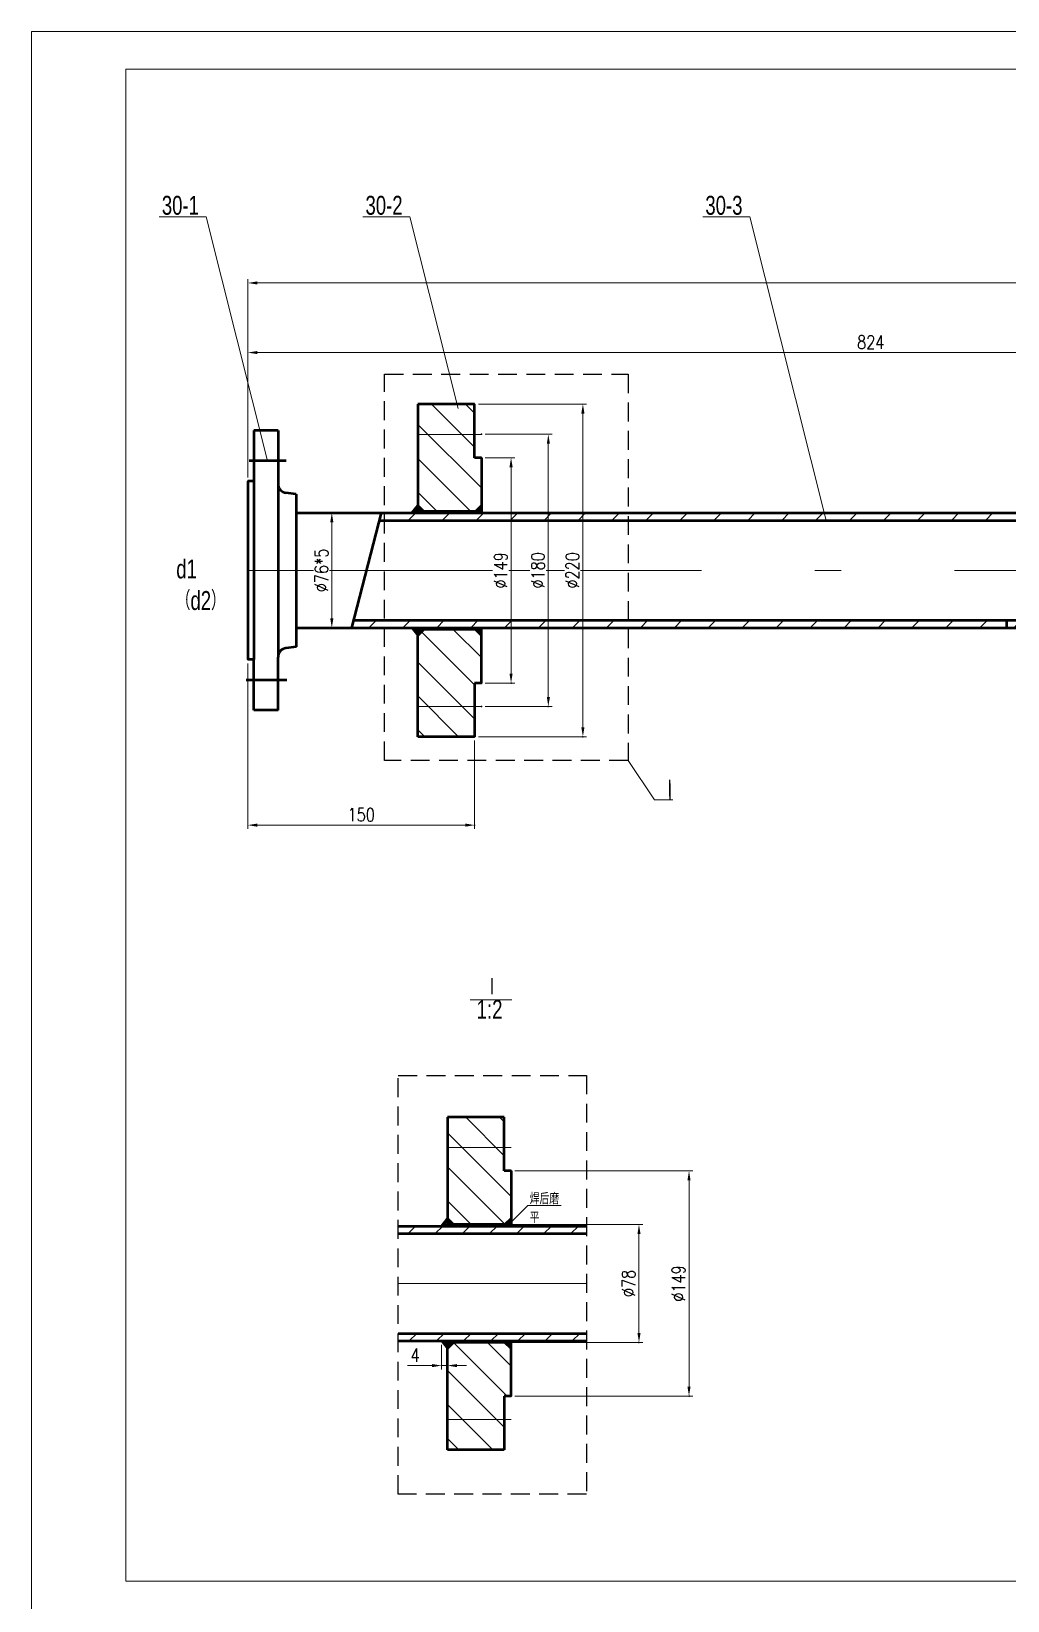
# Model space of a CAD drawing. Header units: millimetres. Extents: x -1460 to 4480, y -25 to 4175.
# Drawn here: x 1510 to 2801, y 2099 to 4175 of the extents above; entities that cross this region are included whole.
import ezdxf

# ---------------------------------------------------------------- set-up
doc = ezdxf.new("R2010")
doc.units = ezdxf.units.MM
doc.header["$LTSCALE"] = 10
doc.linetypes.add('ACAD_ISO10W100', pattern=[18.7, 12, -3, 0.7, -3])
doc.linetypes.add('DASHED', pattern=[0.75, 0.5, -0.25])
doc.layers.add('4虚线层', color=6, linetype='DASHED')
for name, color, linetype, lineweight in [('中心线', 1, 'ACAD_ISO10W100', 18), ('剖面线', 5, 'Continuous', 15), ('标注层', 7, 'Continuous', 18), ('粗实线', 2, 'Continuous', 50), ('细实线', 7, 'Continuous', 18)]:
    doc.layers.add(name, color=color, linetype=linetype, lineweight=lineweight)
doc.styles.add('HGCAD', font='HGCAD.SHX', dxfattribs={"width": 0.75, "bigfont": 'HZTXT.SHX'})
doc.styles.add('PC_TEXTSTYLE', font='isocp.shx', dxfattribs={"width": 0.8, "bigfont": 'hzfs.shx'})
doc.styles.add('TH_GBDIM', font='romans.shx', dxfattribs={"width": 0.8, "bigfont": 'gbcbig.shx'})
doc.dimstyles.new('HGCAD$0', dxfattribs={"dimtxt": 3.5, "dimasz": 2.5, "dimexe": 1, "dimexo": 1, "dimgap": 1, "dimtad": 1, "dimdec": 1, "dimdsep": 46, "dimtxsty": 'HGCAD', "dimcen": 0, "dimclrd": 130, "dimclre": 130, "dimclrt": 3, "dimadec": 1, "dimazin": 0, "dimtfac": 0.714286, "dimtmove": 0, "dimatfit": 1, "dimfxl": 0, "dimtzin": 0, "dimlwd": -1, "dimlwe": -1, "dimarcsym": 0})
pattern_1 = [(135, (-1648.35, -173.887), (-22.45064, -22.45064), [])]

# ---------------------------------------------------------------- blocks, each defined once
blk = doc.blocks.new('HGCAD#HGTFTK~A2H~HGCAD图框')
at = {"layer": '细实线', "color": 7}
blk.add_lwpolyline([(10, -10), (-584, -10), (-584, 410), (10, 410)], close=True, dxfattribs=at)
at = {"layer": '细实线', "color": 2}
blk.add_lwpolyline([(0, 0), (-559, 0), (-559, 400), (0, 400)], close=True, dxfattribs=at)
blk = doc.blocks.new('*D35')
at = {"color": 0, "ltscale": 5}
for p in [(1796.3, 3344), (2096.3, 3242), (2096.3, 3125)]:
    blk.add_point(p, dxfattribs=at)
at = {"layer": '标注层', "color": 130, "ltscale": 5}
for p, q in [((1796.3, 3339), (1796.3, 3120)), ((2096.3, 3237), (2096.3, 3120)), ((1808.8, 3125), (2083.8, 3125))]:
    blk.add_line(p, q, dxfattribs=at)
for points in [[(1808.8, 3127.1), (1808.8, 3122.9), (1796.3, 3125)], [(2083.8, 3127.1), (2083.8, 3122.9), (2096.3, 3125)]]:
    blk.add_solid(points, dxfattribs=at)
at = {"layer": '标注层', "color": 3, "ltscale": 5, "insert": (1946.3, 3138.8), "char_height": 17.5, "attachment_point": 5, "style": 'TH_GBDIM', "bg_fill": 3, "box_fill_scale": 1.1, "bg_fill_color": 256, "bg_fill_true_color": 13158600, "bg_fill_transparency": 1197}
blk.add_mtext('150', dxfattribs=at)
blk = doc.blocks.new('*D36')
at = {"color": 0, "ltscale": 5}
for p in [(2105.3, 3611), (2105.3, 3313), (2144.5, 3313)]:
    blk.add_point(p, dxfattribs=at)
at = {"layer": '标注层', "color": 130, "ltscale": 5}
for p, q in [((2110.3, 3611), (2149.5, 3611)), ((2144.5, 3598.5), (2144.5, 3325.5)), ((2110.3, 3313), (2149.5, 3313))]:
    blk.add_line(p, q, dxfattribs=at)
for points in [[(2142.4, 3598.5), (2146.6, 3598.5), (2144.5, 3611)], [(2142.4, 3325.5), (2146.6, 3325.5), (2144.5, 3313)]]:
    blk.add_solid(points, dxfattribs=at)
at = {"layer": '标注层', "color": 3, "ltscale": 5, "insert": (2130.8, 3462), "char_height": 17.5, "attachment_point": 5, "rotation": 90, "style": 'TH_GBDIM', "bg_fill": 3, "box_fill_scale": 1.1, "bg_fill_color": 256, "bg_fill_true_color": 13158600, "bg_fill_transparency": 1107}
blk.add_mtext('%%c149', dxfattribs=at)
blk = doc.blocks.new('*D37')
at = {"color": 0, "ltscale": 5}
for p in [(2105.3, 3642), (2105.3, 3282), (2193.8, 3282)]:
    blk.add_point(p, dxfattribs=at)
at = {"layer": '标注层', "color": 130, "ltscale": 5}
for p, q in [((2110.3, 3642), (2198.8, 3642)), ((2193.8, 3629.5), (2193.8, 3294.5)), ((2110.3, 3282), (2198.8, 3282))]:
    blk.add_line(p, q, dxfattribs=at)
for points in [[(2191.8, 3629.5), (2195.9, 3629.5), (2193.8, 3642)], [(2191.8, 3294.5), (2195.9, 3294.5), (2193.8, 3282)]]:
    blk.add_solid(points, dxfattribs=at)
at = {"layer": '标注层', "color": 3, "ltscale": 5, "insert": (2180.1, 3462), "char_height": 17.5, "attachment_point": 5, "rotation": 90, "style": 'TH_GBDIM', "bg_fill": 3, "box_fill_scale": 1.1, "bg_fill_color": 256, "bg_fill_true_color": 13158600, "bg_fill_transparency": 1252}
blk.add_mtext('%%c180', dxfattribs=at)
blk = doc.blocks.new('*D38')
at = {"color": 0, "ltscale": 5}
for p in [(2096.3, 3682), (2096.3, 3242), (2239.5, 3242)]:
    blk.add_point(p, dxfattribs=at)
at = {"layer": '标注层', "color": 130, "ltscale": 5}
for p, q in [((2101.3, 3682), (2244.5, 3682)), ((2239.5, 3669.5), (2239.5, 3254.5)), ((2101.3, 3242), (2244.5, 3242))]:
    blk.add_line(p, q, dxfattribs=at)
for points in [[(2237.4, 3669.5), (2241.6, 3669.5), (2239.5, 3682)], [(2237.4, 3254.5), (2241.6, 3254.5), (2239.5, 3242)]]:
    blk.add_solid(points, dxfattribs=at)
at = {"layer": '标注层', "color": 3, "ltscale": 5, "insert": (2225.7, 3462), "char_height": 17.5, "attachment_point": 5, "rotation": 90, "style": 'TH_GBDIM', "bg_fill": 3, "box_fill_scale": 1.1, "bg_fill_color": 256, "bg_fill_true_color": 13158600, "bg_fill_transparency": 1107}
blk.add_mtext('%%c220', dxfattribs=at)
blk = doc.blocks.new('*D42')
at = {"color": 0, "ltscale": 5}
for p in [(1895.9, 3538), (1895.9, 3386), (1907.4, 3386)]:
    blk.add_point(p, dxfattribs=at)
at = {"layer": '标注层', "color": 130, "ltscale": 5}
for p, q in [((1900.9, 3538), (1912.4, 3538)), ((1907.4, 3525.5), (1907.4, 3398.5)), ((1900.9, 3386), (1912.4, 3386))]:
    blk.add_line(p, q, dxfattribs=at)
for points in [[(1905.3, 3525.5), (1909.5, 3525.5), (1907.4, 3538)], [(1905.3, 3398.5), (1909.5, 3398.5), (1907.4, 3386)]]:
    blk.add_solid(points, dxfattribs=at)
at = {"layer": '标注层', "color": 3, "ltscale": 5, "insert": (1893.7, 3462), "char_height": 17.5, "attachment_point": 5, "rotation": 90, "style": 'TH_GBDIM', "bg_fill": 3, "box_fill_scale": 1.1, "bg_fill_color": 256, "bg_fill_true_color": 13158600, "bg_fill_transparency": 1767}
blk.add_mtext('%%c76*5', dxfattribs=at)
blk = doc.blocks.new('*D47')
at = {"color": 0, "ltscale": 5}
for p in [(4254.3, 3842.2), (1796.3, 3580), (4254.3, 3538)]:
    blk.add_point(p, dxfattribs=at)
at = {"layer": '标注层', "color": 130, "ltscale": 5}
for p, q in [((1796.3, 3585), (1796.3, 3847.2)), ((1808.8, 3842.2), (4241.8, 3842.2)), ((4254.3, 3543), (4254.3, 3847.2))]:
    blk.add_line(p, q, dxfattribs=at)
for points in [[(1808.8, 3844.3), (1808.8, 3840.2), (1796.3, 3842.2)], [(4241.8, 3844.3), (4241.8, 3840.2), (4254.3, 3842.2)]]:
    blk.add_solid(points, dxfattribs=at)
at = {"layer": '标注层', "color": 3, "ltscale": 5, "insert": (3025.3, 3856), "char_height": 17.5, "attachment_point": 5, "style": 'TH_GBDIM', "bg_fill": 3, "box_fill_scale": 1.1, "bg_fill_color": 256, "bg_fill_true_color": 13158600, "bg_fill_transparency": 1677}
blk.add_mtext('1229', dxfattribs=at)
blk = doc.blocks.new('*D50')
at = {"color": 0, "ltscale": 5}
for p in [(3444.3, 3750.1), (1796.3, 3580), (3444.3, 3580)]:
    blk.add_point(p, dxfattribs=at)
at = {"layer": '标注层', "color": 130, "ltscale": 5}
for p, q in [((1796.3, 3585), (1796.3, 3755.1)), ((1808.8, 3750.1), (3431.8, 3750.1)), ((3444.3, 3585), (3444.3, 3755.1))]:
    blk.add_line(p, q, dxfattribs=at)
for points in [[(1808.8, 3752.2), (1808.8, 3748.1), (1796.3, 3750.1)], [(3431.8, 3752.2), (3431.8, 3748.1), (3444.3, 3750.1)]]:
    blk.add_solid(points, dxfattribs=at)
at = {"layer": '标注层', "color": 3, "ltscale": 5, "insert": (2620.3, 3763.9), "char_height": 17.5, "attachment_point": 5, "style": 'TH_GBDIM', "bg_fill": 3, "box_fill_scale": 1.1, "bg_fill_color": 256, "bg_fill_true_color": 13158600, "bg_fill_transparency": 1322}
blk.add_mtext('824', dxfattribs=at)
blk = doc.blocks.new('*D53')
at = {"color": 0, "ltscale": 5}
for p in [(2136.5, 2596.7), (2136.5, 2440.7), (2313.7, 2440.7)]:
    blk.add_point(p, dxfattribs=at)
at = {"layer": '标注层', "color": 130, "ltscale": 5}
for p, q in [((2141.5, 2596.7), (2318.7, 2596.7)), ((2313.7, 2584.2), (2313.7, 2453.2)), ((2141.5, 2440.7), (2318.7, 2440.7))]:
    blk.add_line(p, q, dxfattribs=at)
for points in [[(2311.7, 2584.2), (2315.8, 2584.2), (2313.7, 2596.7)], [(2311.7, 2453.2), (2315.8, 2453.2), (2313.7, 2440.7)]]:
    blk.add_solid(points, dxfattribs=at)
at = {"layer": '标注层', "color": 3, "ltscale": 5, "insert": (2300, 2518.7), "char_height": 17.5, "attachment_point": 5, "rotation": 90, "style": 'TH_GBDIM', "bg_fill": 3, "box_fill_scale": 1.1, "bg_fill_color": 256, "bg_fill_true_color": 13158600, "bg_fill_transparency": 662}
blk.add_mtext('%%C78', dxfattribs=at)
blk = doc.blocks.new('*D54')
at = {"color": 0, "ltscale": 5}
for p in [(2144.5, 2667.7), (2144.5, 2369.7), (2379.9, 2369.7)]:
    blk.add_point(p, dxfattribs=at)
at = {"layer": '标注层', "color": 130, "ltscale": 5}
for p, q in [((2149.5, 2667.7), (2384.9, 2667.7)), ((2379.9, 2655.2), (2379.9, 2382.2)), ((2149.5, 2369.7), (2384.9, 2369.7))]:
    blk.add_line(p, q, dxfattribs=at)
for points in [[(2377.8, 2655.2), (2381.9, 2655.2), (2379.9, 2667.7)], [(2377.8, 2382.2), (2381.9, 2382.2), (2379.9, 2369.7)]]:
    blk.add_solid(points, dxfattribs=at)
at = {"layer": '标注层', "color": 3, "ltscale": 5, "insert": (2366.1, 2518.7), "char_height": 17.5, "attachment_point": 5, "rotation": 90, "style": 'TH_GBDIM', "bg_fill": 3, "box_fill_scale": 1.1, "bg_fill_color": 256, "bg_fill_true_color": 13158600, "bg_fill_transparency": 542}
blk.add_mtext('%%c149', dxfattribs=at)
blk = doc.blocks.new('*D55')
at = {"color": 0, "ltscale": 5}
for p in [(2052.5, 2442.7), (2060.5, 2432.7), (2052.5, 2410.1)]:
    blk.add_point(p, dxfattribs=at)
at = {"layer": '标注层', "color": 130, "ltscale": 5}
for p, q in [((2052.5, 2437.7), (2052.5, 2405.1)), ((2040, 2410.1), (2007.5, 2410.1)), ((2060.5, 2410.1), (2052.5, 2410.1)), ((2060.5, 2427.7), (2060.5, 2405.1)), ((2073, 2410.1), (2085.5, 2410.1))]:
    blk.add_line(p, q, dxfattribs=at)
for points in [[(2040, 2412.1), (2040, 2408), (2052.5, 2410.1)], [(2073, 2412.1), (2073, 2408), (2060.5, 2410.1)]]:
    blk.add_solid(points, dxfattribs=at)
at = {"layer": '标注层', "color": 3, "ltscale": 5, "insert": (2017.5, 2423.8), "char_height": 17.5, "attachment_point": 5, "style": 'TH_GBDIM', "bg_fill": 3, "box_fill_scale": 1.1, "bg_fill_color": 256, "bg_fill_true_color": 13158600, "bg_fill_transparency": 1192}
blk.add_mtext('4', dxfattribs=at)

msp = doc.modelspace()

# ---------------------------------------------------------------- hatches: boundary and pattern name
at = {"layer": '剖面线', "ltscale": 5}
h = msp.add_hatch(dxfattribs=at)
h.set_pattern_fill('ANSI31', color=256, scale=10, angle=90, style=0)
h.set_pattern_definition(pattern_1)
h.paths.add_polyline_path([(2021.25, 3281.96), (2021.25, 3241.96), (2096.25, 3241.96), (2096.25, 3281.96)])
h.paths.add_polyline_path([(2029.25, 3383.96), (2021.25, 3375.96), (2021.25, 3281.96), (2096.25, 3281.96), (2096.25, 3312.96), (2105.25, 3312.96), (2105.25, 3375.96), (2097.25, 3383.96)])
h.paths.add_polyline_path([(2021.25, 3641.96), (2021.25, 3547.96), (2029.25, 3539.96), (2097.25, 3539.96), (2105.25, 3547.96), (2105.25, 3610.96), (2096.25, 3610.96), (2096.25, 3641.96)])
h.paths.add_polyline_path([(2021.25, 3681.96), (2021.25, 3641.96), (2096.25, 3641.96), (2096.25, 3681.96)])
h = msp.add_hatch(dxfattribs=at)
h.set_pattern_fill('ANSI31', color=256, scale=10, style=0)
h.set_pattern_definition([(45, (-1648.35, -173.887), (-22.45064, 22.45064), [])])
h.paths.add_polyline_path([(2013.25, 3537.96), (2005.25, 3537.96), (1972.64, 3537.96), (1970.07, 3527.96), (2013.25, 3527.96)])
h.paths.add_polyline_path([(4254.25, 3537.96), (4244.25, 3537.96), (4244.25, 3527.96), (4254.25, 3527.96)])
h.paths.add_polyline_path([(4254.25, 3395.96), (4088.25, 3395.96), (4088.25, 3385.96), (4254.25, 3385.96)])
h.paths.add_polyline_path([(4080.25, 3395.96), (4008.25, 3395.96), (4008.25, 3385.96), (4080.25, 3385.96)])
h.paths.add_polyline_path([(4000.25, 3395.96), (3928.25, 3395.96), (3928.25, 3385.96), (4000.25, 3385.96)])
h.paths.add_polyline_path([(3920.25, 3395.96), (3848.25, 3395.96), (3848.25, 3385.96), (3920.25, 3385.96)])
h.paths.add_polyline_path([(3840.25, 3395.96), (3768.25, 3395.96), (3768.25, 3385.96), (3840.25, 3385.96)])
h.paths.add_polyline_path([(3760.25, 3395.96), (3688.25, 3395.96), (3688.25, 3385.96), (3760.25, 3385.96)])
h.paths.add_polyline_path([(3680.25, 3395.96), (3608.25, 3395.96), (3608.25, 3385.96), (3680.25, 3385.96)])
h.paths.add_polyline_path([(3600.25, 3395.96), (3528.25, 3395.96), (3528.25, 3385.96), (3600.25, 3385.96)])
h.paths.add_polyline_path([(3520.25, 3395.96), (3448.25, 3395.96), (3448.25, 3385.96), (3520.25, 3385.96)])
h.paths.add_polyline_path([(3440.25, 3395.96), (3368.25, 3395.96), (3368.25, 3385.96), (3440.25, 3385.96)])
h.paths.add_polyline_path([(3360.25, 3395.96), (3288.25, 3395.96), (3288.25, 3385.96), (3360.25, 3385.96)])
h.paths.add_polyline_path([(3280.25, 3395.96), (3208.25, 3395.96), (3208.25, 3385.96), (3280.25, 3385.96)])
h.paths.add_polyline_path([(3200.25, 3395.96), (3128.25, 3395.96), (3128.25, 3385.96), (3200.25, 3385.96)])
h.paths.add_polyline_path([(3120.25, 3395.96), (3048.25, 3395.96), (3048.25, 3385.96), (3120.25, 3385.96)])
h.paths.add_polyline_path([(3040.25, 3395.96), (2968.25, 3395.96), (2968.25, 3385.96), (3040.25, 3385.96)])
h.paths.add_polyline_path([(2960.25, 3395.96), (2888.25, 3395.96), (2888.25, 3385.96), (2960.25, 3385.96)])
h.paths.add_polyline_path([(2880.25, 3395.96), (2808.25, 3395.96), (2808.25, 3385.96), (2880.25, 3385.96)])
h.paths.add_polyline_path([(2800.25, 3395.96), (1936.1, 3395.96), (1933.52, 3385.96), (2800.25, 3385.96)])
h.paths.add_polyline_path([(4244.25, 3537.96), (2013.25, 3537.96), (2013.25, 3527.96), (4244.25, 3527.96)])
h = msp.add_hatch(dxfattribs=at)
h.set_pattern_fill('ANSI37', color=256, scale=0.5, style=0)
h.set_pattern_definition([(45, (-10614.9191, -5465.1952), (-1.12253202, 1.12253202), []), (135, (-10614.9191, -5465.1952), (-1.12253202, -1.12253202), [])])
h.paths.add_polyline_path([(2021.25, 3547.96), (2013.25, 3537.96), (2021.25, 3537.96), (2029.25, 3537.96), (2029.25, 3539.96)])
h.paths.add_polyline_path([(2105.25, 3547.96), (2097.25, 3539.96), (2097.25, 3537.96), (2105.25, 3537.96)])
h.paths.add_polyline_path([(2029.25, 3383.96), (2029.25, 3385.96), (2013.25, 3385.96), (2021.25, 3375.96)])
h.paths.add_polyline_path([(2105.25, 3385.96), (2097.25, 3385.96), (2097.25, 3383.96), (2105.25, 3375.96)])
h = msp.add_hatch(dxfattribs=at)
h.set_pattern_fill('ANSI31', color=256, scale=10, angle=90, style=0)
h.set_pattern_definition(pattern_1)
h.paths.add_polyline_path([(2060.46, 2338.67), (2060.46, 2298.67), (2135.46, 2298.67), (2135.46, 2338.67)])
h.paths.add_polyline_path([(2068.46, 2440.67), (2060.46, 2432.67), (2060.46, 2338.67), (2135.46, 2338.67), (2135.46, 2369.67), (2144.46, 2369.67), (2144.46, 2432.67), (2136.46, 2440.67)])
h.paths.add_polyline_path([(2060.46, 2698.67), (2060.46, 2604.67), (2068.46, 2596.67), (2136.46, 2596.67), (2144.46, 2604.67), (2144.46, 2667.67), (2135.46, 2667.67), (2135.46, 2698.67)])
h.paths.add_polyline_path([(2060.46, 2738.67), (2060.46, 2698.67), (2135.46, 2698.67), (2135.46, 2738.67)])
h = msp.add_hatch(dxfattribs=at)
h.set_pattern_fill('ANSI37', color=256, scale=0.5, style=0)
h.set_pattern_definition([(45, (-10575.7178, -5193.4432), (-1.12253202, 1.12253202), []), (135, (-10575.7178, -5193.4432), (-1.12253202, -1.12253202), [])])
h.paths.add_polyline_path([(2060.46, 2442.67), (2052.46, 2442.67), (2060.46, 2432.67)])
h.paths.add_polyline_path([(2068.46, 2440.67), (2068.46, 2442.67), (2060.46, 2442.67), (2060.46, 2432.67)])
h.paths.add_polyline_path([(2144.46, 2442.67), (2136.46, 2442.67), (2136.46, 2440.67), (2144.46, 2432.67)])
h.paths.add_polyline_path([(2060.46, 2604.67), (2052.46, 2594.67), (2060.46, 2594.67)])
h.paths.add_polyline_path([(2060.46, 2604.67), (2060.46, 2594.67), (2068.46, 2594.67), (2068.46, 2596.67)])
h.paths.add_polyline_path([(2144.46, 2604.67), (2136.46, 2596.67), (2136.46, 2594.67), (2144.46, 2594.67)])
h = msp.add_hatch(dxfattribs=at)
h.set_pattern_fill('ANSI31', color=256, scale=8, style=0)
h.set_pattern_definition([(45, (-1648.35, -173.887), (-17.96051, 17.96051), [])])
h.paths.add_polyline_path([(2244.36, 2452.67), (1995.31, 2452.67), (1995.31, 2442.67), (2244.36, 2442.67)])
h.paths.add_polyline_path([(2244.36, 2594.67), (1995.31, 2594.67), (1995.31, 2584.67), (2244.36, 2584.67)])

# ---------------------------------------------------------------- linework, layer by layer
at = {"layer": '4虚线层', "ltscale": 5}
msp.add_lwpolyline([(1995.31, 2793.94), (2244.36, 2793.94), (2244.36, 2240.17), (1995.31, 2240.17)], close=True, dxfattribs=at)
at = {"layer": '中心线', "ltscale": 5}
for p, q in [((2105.25, 3641.96), (2021.25, 3641.96)), ((1796.25, 3461.96), (4254.25, 3461.96)), ((2105.25, 3281.96), (2021.25, 3281.96)), ((2144.46, 2698.67), (2060.46, 2698.67)), ((1995.31, 2518.67), (2244.36, 2518.67)), ((2144.46, 2338.67), (2060.46, 2338.67))]:
    msp.add_line(p, q, dxfattribs=at)
at = {"layer": '标注层', "ltscale": 5}
for p, q in [((1741.17, 3929.87), (1679.17, 3929.87)), ((2010.55, 3929.87), (1948.55, 3929.87)), ((2460.14, 3929.87), (2398.14, 3929.87)), ((2299.28, 3210.72), (2334.41, 3158.33)), ((2334.41, 3158.33), (2358.69, 3158.33)), ((2090.3, 2893.85), (2145.47, 2893.85))]:
    msp.add_line(p, q, dxfattribs=at)
at = {"layer": '粗实线', "ltscale": 5}
for p, q in [((2096.25, 3681.96), (2021.25, 3681.96)), ((2021.25, 3681.96), (2021.25, 3547.96)), ((2096.25, 3610.96), (2096.25, 3681.96)), ((1836.25, 3646.96), (1804.25, 3646.96)), ((1804.25, 3646.96), (1804.25, 3579.96)), ((1836.25, 3646.96), (1836.25, 3347.34)), ((2105.25, 3610.96), (2096.25, 3610.96)), ((2105.25, 3610.96), (2105.25, 3547.96)), ((1804.25, 3579.96), (1796.25, 3579.96)), ((1796.25, 3579.96), (1796.25, 3343.96)), ((1804.25, 3579.96), (1804.25, 3343.96)), ((1860.25, 3563.01), (1846.79, 3564.66)), ((1860.25, 3563.01), (1860.25, 3360.9)), ((1860.25, 3537.96), (4254.25, 3537.96)), ((1972.64, 3537.96), (1933.52, 3385.96)), ((2013.25, 3537.96), (2021.25, 3547.96)), ((2021.25, 3537.96), (2013.25, 3537.96)), ((2021.25, 3547.96), (2029.25, 3539.96)), ((2097.25, 3539.96), (2029.25, 3539.96)), ((2029.25, 3539.96), (2029.25, 3537.96)), ((2105.25, 3547.96), (2097.25, 3539.96)), ((2097.25, 3539.96), (2097.25, 3537.96)), ((2105.25, 3547.96), (2105.25, 3537.96)), ((1970.07, 3527.96), (4254.25, 3527.96)), ((1860.25, 3385.96), (4254.25, 3385.96)), ((1936.1, 3395.96), (4254.25, 3395.96)), ((2013.25, 3385.96), (2021.25, 3375.96)), ((2021.25, 3375.96), (2029.25, 3383.96)), ((2029.25, 3383.96), (2029.25, 3385.96)), ((2097.25, 3383.96), (2029.25, 3383.96)), ((2097.25, 3383.96), (2097.25, 3385.96)), ((2105.25, 3375.96), (2097.25, 3383.96)), ((2105.25, 3375.96), (2105.25, 3385.96)), ((2800.25, 3385.96), (2800.25, 3395.96)), ((2021.25, 3241.96), (2021.25, 3375.96)), ((2105.25, 3312.96), (2105.25, 3375.96)), ((1804.25, 3343.96), (1796.25, 3343.96)), ((1804.25, 3276.96), (1804.25, 3343.96)), ((1836.25, 3276.96), (1836.25, 3347.34)), ((1860.25, 3360.9), (1846.79, 3359.25)), ((2105.25, 3312.96), (2096.25, 3312.96)), ((2096.25, 3312.96), (2096.25, 3241.96)), ((1836.25, 3276.96), (1804.25, 3276.96)), ((2096.25, 3241.96), (2021.25, 3241.96)), ((2135.46, 2738.67), (2060.46, 2738.67)), ((2060.46, 2738.67), (2060.46, 2604.67)), ((2135.46, 2667.67), (2135.46, 2738.67)), ((2144.46, 2667.67), (2135.46, 2667.67)), ((2144.46, 2667.67), (2144.46, 2604.67)), ((2052.46, 2594.67), (2060.46, 2604.67)), ((2060.46, 2604.67), (2068.46, 2596.67)), ((2136.46, 2596.67), (2068.46, 2596.67)), ((2068.46, 2596.67), (2068.46, 2594.67)), ((2144.46, 2604.67), (2136.46, 2596.67)), ((2136.46, 2596.67), (2136.46, 2594.67)), ((2144.46, 2604.67), (2144.46, 2594.67)), ((1995.27, 2584.67), (2244.36, 2584.67)), ((1995.31, 2594.67), (2244.36, 2594.67)), ((2060.46, 2594.67), (2052.46, 2594.67)), ((1995.31, 2452.67), (2244.36, 2452.67)), ((1995.31, 2442.67), (2244.36, 2442.67)), ((2052.46, 2442.67), (2060.46, 2432.67)), ((2060.46, 2432.67), (2068.46, 2440.67)), ((2060.46, 2298.67), (2060.46, 2432.67)), ((2068.46, 2440.67), (2068.46, 2442.67)), ((2136.46, 2440.67), (2068.46, 2440.67)), ((2136.46, 2440.67), (2136.46, 2442.67)), ((2144.46, 2432.67), (2136.46, 2440.67)), ((2144.46, 2432.67), (2144.46, 2442.67)), ((2144.46, 2369.67), (2144.46, 2432.67)), ((2144.46, 2369.67), (2135.46, 2369.67)), ((2135.46, 2369.67), (2135.46, 2298.67)), ((2135.46, 2298.67), (2060.46, 2298.67))]:
    msp.add_line(p, q, dxfattribs=at)
at = {"layer": '粗实线', "color": 1, "linetype": 'ACAD_ISO10W100', "ltscale": 5}
for p, q in [((1847.15, 3606.96), (1797.9, 3606.96)), ((1847.77, 3316.96), (1794.04, 3316.96))]:
    msp.add_line(p, q, dxfattribs=at)
at = {"layer": '粗实线', "ltscale": 5}
for centre, start, end in [((1848.25, 3576.57), 180, 262.99998), ((1848.25, 3347.34), 97.00002, 180)]:
    msp.add_arc(centre, 12, start, end, dxfattribs=at)

# ---------------------------------------------------------------- block references
at = {"layer": '粗实线', "ltscale": 5, "xscale": 5, "yscale": 5, "zscale": 5}
msp.add_blockref('HGCAD#HGTFTK~A2H~HGCAD图框', (4430, 2125), dxfattribs=at)

# ---------------------------------------------------------------- texts
at = {"layer": '标注层', "ltscale": 5, "char_height": 25, "attachment_point": 1}
for s, insert, width, style in [('30-1', (1682.55, 3957.46), 76.3846, 'HGCAD'), ('30-2', (1951.93, 3957.46), 76.3846, 'HGCAD'), ('30-3', (2401.52, 3957.46), 76.3846, 'HGCAD'), ('d1（d2）', (1701.66, 3476.32), 56.2214, 'HGCAD'), ('Ⅰ', (2344.72, 3185.75), 76.3846, 'HGCAD'), ('Ⅰ', (2344.72, 3181.01), 35.8515, 'PC_TEXTSTYLE'), ('Ⅰ', (2110.02, 2923.58), 52.5673, 'HGCAD'), ('1:2', (2099.02, 2893.85), 94.1768, 'HGCAD')]:
    msp.add_mtext(s, dxfattribs=dict(at, insert=insert, width=width, style=style))

# ---------------------------------------------------------------- next in the draw order: dimensions: what is measured, and where the dimension line sits
at = {"layer": '标注层', "ltscale": 5}
for base, p1, p2, text, picture, middle in [((1907.41, 3385.96), (1895.85, 3537.96), (1895.85, 3385.96), '%%c76*5', '*D42', (1893.66, 3461.96)), ((2313.75, 2440.67), (2136.46, 2596.67), (2136.46, 2440.67), '%%C78', '*D53', (2300, 2518.67))]:
    dim = msp.add_linear_dim(base=base, p1=p1, p2=p2, angle=90, text=text, dimstyle='HGCAD$0', override={"dimscale": 5, "dimtxsty": 'TH_GBDIM', "dimadec": 0, "dimtfill": 0, "dimarcsym": 0}, dxfattribs=at)
    dim.commit()
    dim.dimension.update_dxf_attribs({"geometry": picture, "text_midpoint": middle})
for base, p1, p2, text, picture, middle in [((2096.25, 3125.02), (1796.25, 3343.96), (2096.25, 3241.96), '150', '*D35', (1946.25, 3138.77)), ((2052.46, 2410.07), (2060.46, 2432.67), (2052.46, 2442.67), '4', '*D55', (2017.46, 2423.82))]:
    dim = msp.add_linear_dim(base=base, p1=p1, p2=p2, text=text, dimstyle='HGCAD$0', override={"dimscale": 5, "dimtxsty": 'TH_GBDIM', "dimadec": 0, "dimtfill": 0, "dimarcsym": 0}, dxfattribs=at)
    dim.commit()
    dim.dimension.update_dxf_attribs({"geometry": picture, "text_midpoint": middle})

# ---------------------------------------------------------------- next in the draw order: dimensions: what is measured, and where the dimension line sits
for base, p1, p2, picture, middle in [((2144.52, 3312.96), (2105.25, 3610.96), (2105.25, 3312.96), '*D36', (2130.77, 3461.96)), ((2379.86, 2369.67), (2144.46, 2667.67), (2144.46, 2369.67), '*D54', (2366.11, 2518.67))]:
    dim = msp.add_linear_dim(base=base, p1=p1, p2=p2, angle=90, text='%%c149', dimstyle='HGCAD$0', override={"dimscale": 5, "dimtxsty": 'TH_GBDIM', "dimadec": 0, "dimtfill": 0, "dimarcsym": 0}, dxfattribs=at)
    dim.commit()
    dim.dimension.update_dxf_attribs({"geometry": picture, "text_midpoint": middle})

# ---------------------------------------------------------------- next in the draw order: linework, layer by layer
at = {"layer": '标注层', "color": 4, "ltscale": 5}
msp.add_line((2166.6, 2621.81), (2210.73, 2621.81), dxfattribs=at)
at = {"layer": '细实线', "color": 4, "ltscale": 5}
msp.add_line((2141.46, 2596.67), (2166.6, 2621.81), dxfattribs=at)

# ---------------------------------------------------------------- next in the draw order: texts
at = {"layer": '标注层', "ltscale": 5, "insert": (2169.23, 2638.5), "char_height": 15, "width": 48.0595, "attachment_point": 1, "style": 'HGCAD'}
msp.add_mtext('{\\C3;焊后磨平}', dxfattribs=at)

# ---------------------------------------------------------------- next in the draw order: dimensions: what is measured, and where the dimension line sits
at = {"layer": '标注层', "ltscale": 5}
dim = msp.add_linear_dim(base=(2193.84, 3281.96), p1=(2105.25, 3641.96), p2=(2105.25, 3281.96), angle=90, text='%%c180', dimstyle='HGCAD$0', override={"dimscale": 5, "dimtxsty": 'TH_GBDIM', "dimadec": 0, "dimtfill": 0, "dimarcsym": 0}, dxfattribs=at)
dim.commit()
dim.dimension.update_dxf_attribs({"geometry": '*D37', "text_midpoint": (2180.09, 3461.96)})

# ---------------------------------------------------------------- next in the draw order: dimensions: what is measured, and where the dimension line sits
dim = msp.add_linear_dim(base=(2239.48, 3241.96), p1=(2096.25, 3681.96), p2=(2096.25, 3241.96), angle=90, text='%%c220', dimstyle='HGCAD$0', override={"dimscale": 5, "dimtxsty": 'TH_GBDIM', "dimadec": 0, "dimtfill": 0, "dimarcsym": 0}, dxfattribs=at)
dim.commit()
dim.dimension.update_dxf_attribs({"geometry": '*D38', "text_midpoint": (2225.73, 3461.96)})

# ---------------------------------------------------------------- next in the draw order: dimensions: what is measured, and where the dimension line sits
dim = msp.add_linear_dim(base=(4254.25, 3842.25), p1=(1796.25, 3579.96), p2=(4254.25, 3537.96), text='1229', dimstyle='HGCAD$0', override={"dimscale": 5, "dimtxsty": 'TH_GBDIM', "dimadec": 0, "dimtfill": 0, "dimarcsym": 0}, dxfattribs=at)
dim.commit()
dim.dimension.update_dxf_attribs({"geometry": '*D47', "text_midpoint": (3025.25, 3856)})

# ---------------------------------------------------------------- next in the draw order: dimensions: what is measured, and where the dimension line sits
dim = msp.add_linear_dim(base=(3444.25, 3750.15), p1=(1796.25, 3579.96), p2=(3444.25, 3579.96), text='824', dimstyle='HGCAD$0', override={"dimscale": 5, "dimtxsty": 'TH_GBDIM', "dimadec": 0, "dimtfill": 0, "dimarcsym": 0}, dxfattribs=at)
dim.commit()
dim.dimension.update_dxf_attribs({"geometry": '*D50', "text_midpoint": (2620.25, 3763.9)})

# ---------------------------------------------------------------- next in the draw order: linework, layer by layer
at = {"layer": '4虚线层', "ltscale": 5}
msp.add_lwpolyline([(1977.26, 3721.42), (2299.28, 3721.42), (2299.28, 3210.72), (1977.26, 3210.72)], close=True, dxfattribs=at)
at = {"layer": '标注层', "ltscale": 5}
for p, q in [((1822.53, 3606.96), (1741.17, 3929.87)), ((2074.52, 3675.97), (2010.55, 3929.87)), ((2561.4, 3527.96), (2460.14, 3929.87))]:
    msp.add_line(p, q, dxfattribs=at)

doc.saveas('drawing.dxf')
